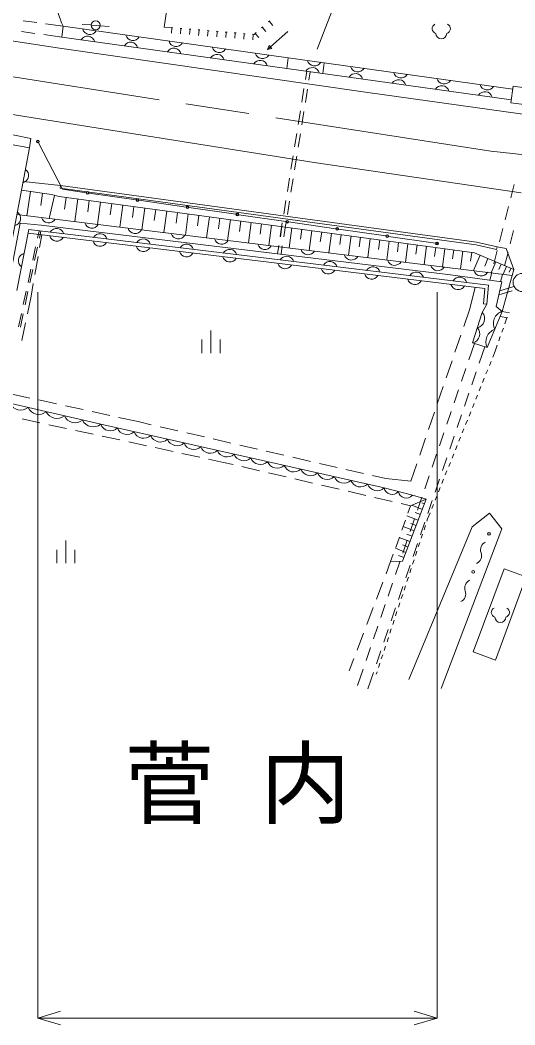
# Model space of a CAD drawing. Units: millimetres, scale not verified. Extents: x 40000 to 680000, y 20000 to 380000.
# Drawn here: x 445565 to 472821, y 239625 to 294986 of the extents above; entities that cross this region are included whole.
import ezdxf
from ezdxf.enums import TextEntityAlignment as Align

# ---------------------------------------------------------------- set-up
doc = ezdxf.new("R2010")
doc.units = ezdxf.units.MM
doc.header["$LTSCALE"] = 1000
doc.linetypes.add('CHAIN', pattern=[18.5, 12, -1.5, 3.5, -1.5])
for name, color, linetype, lineweight in [('M-BGD', 7, 'Continuous', 13), ('M-BMK', 2, 'CHAIN', 13), ('M-STR-HTXT', 7, 'Continuous', 13)]:
    doc.layers.add(name, color=color, linetype=linetype, lineweight=lineweight)
doc.layers.add('M-BMK-HTXT', color=7, linetype='Continuous')
doc.styles.add('ＭＳ ゴシック', font='')
doc.styles.get('ＭＳ ゴシック').set_extended_font_data('MS Gothic')

msp = doc.modelspace()

# ---------------------------------------------------------------- linework, layer by layer
at = {"layer": 'M-BGD'}
for p, q in [((454370, 300245), (453499, 294591)), ((447840, 294835), (447504, 295836)), ((446478, 294848), (445735, 294952)), ((447944, 294644), (446973, 294779)), ((447944, 294644), (447840, 294835)), ((447944, 294644), (447861, 294050)), ((447944, 294644), (460332, 292912)), ((449478, 294718), (448979, 294748)), ((449478, 294714), (449977, 294693)), ((449976, 294678), (450474, 294626)), ((453499, 294591), (453884, 294570)), ((453884, 294570), (453977, 294562)), ((453930, 294566), (453906, 294267)), ((454376, 294530), (454476, 294521)), ((454426, 294525), (454401, 294226)), ((458869, 294558), (458944, 294623)), ((458907, 294590), (459104, 294364)), ((459246, 294886), (459321, 294952)), ((459283, 294919), (459481, 294693)), ((446378, 294256), (445635, 294360)), ((447861, 294050), (446873, 294187)), ((460249, 292317), (447861, 294050)), ((454874, 294489), (454974, 294481)), ((454924, 294485), (454900, 294186)), ((455373, 294448), (455472, 294440)), ((455423, 294444), (455398, 294145)), ((455871, 294408), (455971, 294400)), ((455921, 294404), (455897, 294105)), ((456369, 294367), (456469, 294359)), ((456419, 294363), (456395, 294064)), ((456868, 294327), (456967, 294319)), ((456918, 294323), (456893, 294024)), ((457366, 294286), (457466, 294278)), ((457416, 294282), (457392, 293983)), ((457864, 294246), (457964, 294237)), ((457914, 294242), (457890, 293942)), ((458363, 294205), (458456, 294197)), ((458410, 294201), (458385, 293902)), ((458456, 294197), (458568, 294295)), ((458512, 294246), (458709, 294020)), ((460305, 294366), (459194, 293359)), ((459194, 293359), (459285, 293593)), ((459436, 293426), (459194, 293359)), ((459285, 293593), (459436, 293426)), ((460332, 292912), (460249, 292317)), ((460332, 292912), (472706, 291188)), ((472624, 290593), (460249, 292317)), ((462322, 292634), (462239, 292040)), ((461280, 291706), (461354, 292165)), ((461478, 291678), (461551, 292134)), ((461082, 290472), (461201, 291212)), ((472602, 290431), (472727, 291342)), ((472727, 291342), (474831, 291055)), ((461280, 290444), (461399, 291184)), ((474706, 290144), (472602, 290431)), ((460883, 289238), (461002, 289978)), ((461081, 289210), (461200, 289950)), ((446163, 288458), (443035, 289084)), ((446074, 287939), (442932, 288526)), ((446163, 288458), (446074, 287939)), ((460685, 288004), (460804, 288744)), ((460883, 287976), (461002, 288716)), ((445056, 282490), (446074, 287939)), ((447906, 285665), (446581, 288231)), ((460486, 286769), (460605, 287510)), ((460684, 286741), (460803, 287482)), ((460288, 285535), (460407, 286276)), ((460486, 285507), (460605, 286248)), ((447795, 285865), (445729, 286090)), ((447795, 285865), (447775, 285717)), ((470681, 282611), (447775, 285717)), ((470708, 282759), (447795, 285865)), ((449207, 285477), (447906, 285665)), ((472780, 285924), (472594, 285197)), ((445640, 285615), (447287, 285370)), ((446134, 285541), (445937, 284210)), ((446800, 285442), (446701, 284777)), ((447463, 285329), (447167, 284059)), ((447287, 285370), (447714, 285271)), ((470599, 282168), (447714, 285271)), ((448104, 285218), (448017, 284572)), ((448751, 285130), (448582, 283885)), ((451957, 285080), (449355, 285456)), ((449373, 285046), (449289, 284423)), ((449996, 284961), (449829, 283731)), ((450611, 284878), (450528, 284263)), ((451226, 284795), (451061, 283580)), ((451833, 284712), (451751, 284105)), ((454707, 284682), (452105, 285058)), ((452441, 284630), (452278, 283430)), ((457457, 284285), (454855, 284661)), ((460090, 284301), (460209, 285042)), ((460288, 284273), (460407, 285014)), ((472470, 284713), (472285, 283986)), ((445390, 284277), (472669, 280922)), ((453041, 284549), (452959, 283949)), ((453641, 284467), (453480, 283282)), ((454233, 284387), (454153, 283795)), ((454825, 284307), (454667, 283136)), ((455411, 284227), (455331, 283642)), ((455996, 284148), (455839, 282992)), ((456574, 284070), (456495, 283492)), ((460207, 283887), (457605, 284263)), ((445576, 283790), (444853, 280017)), ((446720, 283695), (445576, 283790)), ((469281, 280955), (446720, 283695)), ((457152, 283991), (456997, 282850)), ((457722, 283914), (457645, 283343)), ((458293, 283837), (458140, 282709)), ((458857, 283760), (458781, 283196)), ((459421, 283684), (459270, 282570)), ((459891, 283067), (460010, 283807)), ((459977, 283608), (459902, 283052)), ((460089, 283039), (460208, 283779)), ((462957, 283490), (460355, 283866)), ((460534, 283533), (460385, 282433)), ((461084, 283458), (461010, 282908)), ((465706, 283092), (463105, 283468)), ((472161, 283502), (471975, 282775)), ((446052, 283444), (445387, 280083)), ((446013, 283247), (458654, 281717)), ((458678, 281916), (446052, 283444)), ((446526, 282978), (446612, 283377)), ((446625, 282962), (446711, 283364)), ((446638, 282448), (446763, 283157)), ((461634, 283384), (461487, 282298)), ((462177, 283310), (462103, 282767)), ((462720, 283236), (462575, 282164)), ((463257, 283164), (463184, 282627)), ((463793, 283091), (463649, 282032)), ((464323, 283019), (464251, 282489)), ((464852, 282947), (464711, 281901)), ((468456, 282695), (465855, 283071)), ((472565, 282659), (472750, 283386)), ((446265, 281756), (446422, 282489)), ((446364, 281739), (446521, 282473)), ((459738, 282114), (459812, 282573)), ((459937, 282090), (460010, 282545)), ((465376, 282876), (465305, 282353)), ((465899, 282806), (465759, 281772)), ((466416, 282736), (466345, 282219)), ((466932, 282665), (466794, 281645)), ((467443, 282596), (467373, 282086)), ((467953, 282527), (467816, 281519)), ((468457, 282459), (468389, 281955)), ((468961, 282390), (468826, 281395)), ((471805, 282348), (470681, 282611)), ((471839, 282494), (470708, 282759)), ((471839, 282494), (471805, 282348)), ((472349, 282394), (471839, 282494)), ((472759, 281236), (472349, 282394)), ((446379, 280970), (446552, 281955)), ((471375, 280377), (458678, 281916)), ((469459, 282323), (469391, 281825)), ((469957, 282255), (469823, 281272)), ((470448, 282189), (470382, 281697)), ((470915, 282032), (470548, 281183)), ((472759, 281236), (470599, 282168)), ((471339, 281849), (471156, 281424)), ((471851, 282291), (471666, 281564)), ((472255, 281448), (472441, 282174)), ((446004, 280533), (446161, 281267)), ((446103, 280517), (446260, 281250)), ((458654, 281717), (471159, 280202)), ((471764, 281666), (471505, 281065)), ((472064, 281536), (471935, 281236)), ((472364, 281406), (472181, 280982)), ((472594, 281307), (472502, 281095)), ((472669, 280922), (472759, 281236)), ((472103, 280558), (469281, 280955)), ((471542, 281080), (471432, 280652)), ((472030, 280568), (472131, 280963)), ((472669, 280922), (472124, 278935)), ((446168, 279769), (446292, 280478)), ((470638, 280265), (470336, 279070)), ((471159, 280202), (471084, 279355)), ((471283, 279337), (471375, 280377)), ((471781, 279201), (472103, 280558)), ((472762, 280311), (471988, 280072)), ((445743, 279311), (445900, 280044)), ((445842, 279294), (445998, 280028)), ((445964, 278795), (446168, 279769)), ((472672, 280074), (471934, 279846)), ((470336, 279070), (470007, 278108)), ((471027, 278874), (471283, 279337)), ((471283, 279337), (471084, 279355)), ((471781, 279201), (472124, 278935)), ((445482, 278089), (445638, 278822)), ((445581, 278072), (445737, 278806)), ((470486, 277200), (471027, 278874)), ((472124, 278935), (471301, 276945)), ((472007, 278650), (472440, 278576)), ((472124, 278935), (472524, 278866)), ((472267, 278256), (472383, 278586)), ((445656, 277326), (445861, 278305)), ((472101, 277785), (472184, 278021)), ((455579, 277387), (455579, 276637)), ((456079, 277887), (456079, 276637)), ((456579, 277387), (456579, 276637)), ((469845, 277635), (469521, 276689)), ((471935, 277313), (472018, 277549)), ((470591, 277167), (470283, 276266)), ((471301, 276945), (470486, 277200)), ((471164, 276988), (470853, 276080)), ((471736, 276748), (471852, 277077)), ((471602, 276416), (471736, 276748)), ((469359, 276216), (469035, 275270)), ((470121, 275793), (469879, 275083)), ((471229, 275489), (471322, 275720)), ((471416, 275952), (471509, 276184)), ((470692, 275607), (470449, 274897)), ((471042, 275025), (471135, 275257)), ((468872, 274797), (468548, 273851)), ((469717, 274610), (469474, 273901)), ((470855, 274561), (470948, 274793)), ((444005, 274101), (450005, 272719)), ((446108, 274162), (445042, 274395)), ((447574, 273842), (446597, 274055)), ((470287, 274424), (470045, 273714)), ((470668, 274097), (470762, 274329)), ((449039, 273523), (448062, 273736)), ((470481, 273634), (470575, 273865)), ((445682, 273011), (446659, 272800)), ((450505, 273203), (449528, 273416)), ((452060, 272864), (450994, 273096)), ((468386, 273378), (468062, 272432)), ((469313, 273427), (469070, 272718)), ((469883, 273241), (469641, 272531)), ((470107, 272706), (470201, 272938)), ((470294, 273170), (470388, 273402)), ((447148, 272695), (448125, 272484)), ((448614, 272378), (449592, 272167)), ((450005, 272719), (465620, 269212)), ((452792, 272695), (452060, 272864)), ((454253, 272358), (453279, 272583)), ((469921, 272242), (470014, 272474)), ((450080, 272062), (451058, 271851)), ((455715, 272022), (454741, 272246)), ((457177, 271685), (456202, 271910)), ((467900, 271959), (467576, 271013)), ((468909, 272245), (468666, 271535)), ((469479, 272058), (469236, 271349)), ((469734, 271778), (469827, 272010)), ((451547, 271745), (452524, 271535)), ((453013, 271429), (453990, 271218)), ((458639, 271348), (457664, 271573)), ((469547, 271315), (469640, 271547)), ((454479, 271113), (455457, 270902)), ((455945, 270796), (456775, 270617)), ((460100, 271012), (459126, 271236)), ((461562, 270675), (460588, 270900)), ((468504, 271062), (468262, 270352)), ((469075, 270875), (468832, 270166)), ((469360, 270851), (469453, 271083)), ((456775, 270617), (457297, 270496)), ((457784, 270383), (458758, 270157)), ((463024, 270338), (462049, 270563)), ((464486, 270002), (463511, 270226)), ((467414, 270540), (467085, 269579)), ((469173, 270387), (469267, 270619)), ((459245, 270044), (460220, 269818)), ((460707, 269705), (461681, 269479)), ((465705, 269721), (464973, 269890)), ((467085, 269579), (465705, 269721)), ((468100, 269879), (467858, 269169)), ((468671, 269693), (468428, 268983)), ((468799, 269460), (468893, 269691)), ((468986, 269923), (469080, 270155)), ((462168, 269365), (463142, 269139)), ((465620, 269212), (467173, 268804)), ((468613, 268996), (468706, 269228)), ((463629, 269026), (464603, 268800)), ((465090, 268687), (466064, 268461)), ((466624, 265176), (467939, 268584)), ((467073, 268227), (467939, 268584)), ((467939, 268584), (467173, 268804)), ((467696, 268696), (467453, 267986)), ((468266, 268510), (468024, 267800)), ((468426, 268532), (468519, 268764)), ((466551, 268348), (467073, 268227)), ((467073, 268227), (466928, 267819)), ((467725, 268030), (467142, 268255)), ((467839, 268325), (467698, 268380)), ((468239, 268068), (468332, 268300)), ((466793, 267442), (466591, 266877)), ((467496, 267436), (466876, 267675)), ((467292, 267513), (467049, 266803)), ((467614, 267742), (467327, 267853)), ((467971, 267382), (468012, 267505)), ((468012, 267505), (468145, 267836)), ((470470, 267071), (471431, 267811)), ((471431, 267811), (472109, 266951)), ((467268, 266846), (466663, 267079)), ((466971, 258651), (470470, 267071)), ((467382, 267141), (467087, 267255)), ((467862, 267327), (467620, 266617)), ((467815, 266908), (467893, 267145)), ((472109, 266951), (468766, 258156)), ((448086, 266308), (448086, 265058)), ((466456, 266501), (466255, 265936)), ((467039, 266251), (466449, 266479)), ((466888, 266330), (466645, 265621)), ((467157, 266558), (466870, 266669)), ((467658, 266433), (467736, 266670)), ((447586, 265808), (447586, 265058)), ((448586, 265808), (448586, 265058)), ((466811, 265661), (466236, 265883)), ((466925, 265956), (466630, 266070)), ((467458, 266144), (467216, 265434)), ((467501, 265958), (467579, 266195)), ((466120, 265559), (465974, 265151)), ((466700, 265374), (466413, 265485)), ((467187, 265008), (467266, 265246)), ((467344, 265483), (467423, 265721)), ((465974, 265151), (465721, 264483)), ((465974, 265151), (466624, 265176)), ((466483, 265147), (466241, 264438)), ((467054, 264961), (466811, 264252)), ((467031, 264534), (467109, 264771)), ((472227, 264757), (470529, 260173)), ((472227, 264757), (473446, 264306)), ((466874, 264059), (466952, 264296)), ((473446, 264306), (471748, 259721)), ((465544, 264016), (465189, 263081)), ((466079, 263965), (465837, 263255)), ((466650, 263778), (466407, 263069)), ((466717, 263584), (466795, 263821)), ((466560, 263109), (466639, 263347)), ((465012, 262613), (464657, 261678)), ((465675, 262782), (465433, 262072)), ((466245, 262596), (466003, 261886)), ((466404, 262634), (466482, 262872)), ((466090, 261685), (466168, 261922)), ((466247, 262160), (466325, 262397)), ((465271, 261599), (465028, 260889)), ((465841, 261413), (465599, 260703)), ((465933, 261210), (466012, 261447)), ((464480, 261211), (464125, 260276)), ((465776, 260735), (465855, 260973)), ((464867, 260416), (464624, 259706)), ((465437, 260230), (465195, 259520)), ((465620, 260261), (465698, 260498)), ((463948, 259808), (463695, 259141)), ((465463, 259786), (465541, 260023)), ((470529, 260173), (471748, 259721)), ((464462, 259233), (464155, 258333)), ((465306, 259311), (465385, 259548)), ((465033, 259047), (464722, 258139)), ((465187, 258951), (465228, 259074))]:
    msp.add_line(p, q, dxfattribs=at)
for points in [[(380915, 300851), (385842, 300525), (395992, 299861), (404584, 299280), (413713, 298465), (419129, 297851), (426816, 296753), (438957, 294778), (447738, 293445), (464721, 290989), (476422, 289365), (492588, 287331), (500678, 286463), (508171, 285768), (516080, 285171), (521429, 284861), (533015, 284393), (546109, 284061), (552453, 283999), (564431, 284031), (567111, 284034)], [(473174, 285469), (461772, 287132), (446169, 289619), (433272, 291667), (426843, 292612), (423799, 292838), (420128, 292957), (395538, 293251), (390489, 293391), (386328, 293736), (380206, 294402)]]:
    msp.add_lwpolyline(points, dxfattribs=at)
for centre, radius in [((449728, 294703), 250), ((446547, 288297), 75), ((446547, 288297), 60), ((446547, 288297), 50), ((449281, 285467), 75), ((449281, 285467), 60), ((449281, 285467), 50), ((452031, 285069), 75), ((452031, 285069), 60), ((452031, 285069), 50), ((454781, 284672), 75), ((454781, 284672), 60), ((454781, 284672), 50), ((457531, 284274), 75), ((457531, 284274), 60), ((457531, 284274), 50), ((460281, 283877), 75), ((460281, 283877), 60), ((460281, 283877), 50), ((463031, 283479), 75), ((463031, 283479), 60), ((463031, 283479), 50), ((465781, 283081), 75), ((465781, 283081), 60), ((465781, 283081), 50), ((468531, 282684), 75), ((468531, 282684), 60), ((468531, 282684), 50), ((473224, 280530), 500), ((471394, 266687), 75), ((470521, 264586), 75)]:
    msp.add_circle(centre, radius, dxfattribs=at)
for centre, radius, start, end in [((468535, 294514), 268, 116.087, 255.3342), ((468999, 294514), 268, 284.6658, 63.913), ((449280, 293693), 406, 14.66, 149.4203), ((449406, 294597), 406, 194.66, 329.4203), ((451783, 294265), 406, 194.66, 329.4203), ((468767, 294254), 300, 180, 360), ((451657, 293361), 406, 14.66, 149.4203), ((454033, 293029), 406, 14.66, 149.4203), ((454160, 293932), 406, 194.66, 329.4203), ((456537, 293600), 406, 194.66, 329.4203), ((456410, 292696), 406, 14.66, 149.4203), ((458913, 293268), 406, 194.66, 329.4203), ((458787, 292364), 406, 14.66, 149.4203), ((461661, 291963), 406, 14.6881, 149.4484), ((461786, 292867), 406, 194.6881, 329.4484), ((464164, 292536), 406, 194.6881, 329.4484), ((464038, 291632), 406, 14.6881, 149.4484), ((466541, 292204), 406, 194.6881, 329.4484), ((468918, 291873), 406, 194.6881, 329.4484), ((466415, 291301), 406, 14.6881, 149.4484), ((468792, 290969), 406, 14.6881, 149.4484), ((471295, 291542), 406, 194.6881, 329.4484), ((471169, 290638), 406, 14.6881, 149.4484), ((445632, 286423), 406, 282.0402, 56.8004), ((445191, 284064), 406, 282.0402, 56.8004), ((447138, 284220), 406, 195.6077, 330.368), ((447581, 283102), 406, 15.717, 150.4773), ((449520, 283927), 406, 195.6077, 330.368), ((451902, 283634), 406, 195.6077, 330.368), ((447587, 283214), 406, 195.717, 330.4773), ((449964, 282813), 406, 15.717, 150.4773), ((452346, 282525), 406, 15.717, 150.4773), ((454284, 283341), 406, 195.6077, 330.368), ((456666, 283048), 406, 195.6077, 330.368), ((449970, 282926), 406, 195.717, 330.4773), ((452352, 282637), 406, 195.717, 330.4773), ((454729, 282236), 406, 15.717, 150.4773), ((457111, 281948), 406, 15.717, 150.4773), ((459049, 282755), 406, 195.6077, 330.368), ((461431, 282462), 406, 195.6077, 330.368), ((445873, 281733), 406, 101.4277, 236.1879), ((454735, 282349), 406, 195.717, 330.4773), ((457117, 282061), 406, 195.717, 330.4773), ((460242, 281569), 406, 15.7112, 150.4715), ((463813, 282169), 406, 195.6077, 330.368), ((460160, 281692), 406, 195.7112, 330.4715), ((462542, 281403), 406, 195.7112, 330.4715), ((462625, 281280), 406, 15.7112, 150.4715), ((465008, 280991), 406, 15.7112, 150.4715), ((466195, 281876), 406, 195.6077, 330.368), ((468577, 281583), 406, 195.6077, 330.368), ((464925, 281115), 406, 195.7112, 330.4715), ((467308, 280826), 406, 195.7112, 330.4715), ((467390, 280703), 406, 15.7112, 150.4715), ((469773, 280414), 406, 15.7112, 150.4715), ((470959, 281290), 406, 195.6077, 330.368), ((469690, 280537), 406, 195.7112, 330.4715), ((470642, 278536), 512, 282.8745, 41.2954), ((472338, 278264), 704, 107.6908, 207.3606), ((470372, 277699), 512, 282.8745, 41.2954), ((471927, 277269), 704, 107.6908, 207.3606), ((445595, 274147), 652, 205.0714, 308.9827), ((446595, 273916), 652, 205.0714, 308.9827), ((447595, 273686), 652, 205.0714, 308.9827), ((448595, 273455), 652, 205.0714, 308.9827), ((449595, 273225), 652, 205.0714, 308.9827), ((450534, 272926), 568, 201.3959, 313.2876), ((451453, 272720), 568, 201.3959, 313.2876), ((452371, 272513), 568, 201.3959, 313.2876), ((453290, 272307), 568, 201.3959, 313.2876), ((454208, 272101), 568, 201.3959, 313.2876), ((455127, 271894), 568, 201.3959, 313.2876), ((456045, 271688), 568, 201.3959, 313.2876), ((456964, 271482), 568, 201.3959, 313.2876), ((457882, 271276), 568, 201.3959, 313.2876), ((458801, 271069), 568, 201.3959, 313.2876), ((459720, 270863), 568, 201.3959, 313.2876), ((460638, 270657), 568, 201.3959, 313.2876), ((461557, 270450), 568, 201.3959, 313.2876), ((462475, 270244), 568, 201.3959, 313.2876), ((463394, 270038), 568, 201.3959, 313.2876), ((464312, 269831), 568, 201.3959, 313.2876), ((465231, 269625), 568, 201.3959, 313.2876), ((466059, 269300), 447, 191.4484, 319.1467), ((466835, 269097), 447, 191.4484, 319.1467), ((471397, 265799), 469, 114.6132, 200.2566), ((470517, 265474), 469, 294.6132, 20.2566), ((470524, 263698), 469, 114.6132, 200.2566), ((469644, 263373), 469, 294.6132, 20.2566), ((471789, 262352), 268, 116.087, 255.3342), ((472253, 262352), 268, 284.6658, 63.913), ((472021, 262093), 300, 180, 0)]:
    msp.add_arc(centre, radius, start, end, dxfattribs=at)
at = {"layer": 'M-BMK'}
msp.add_line((471501, 287761), (479878, 286886), dxfattribs=at)
msp.add_lwpolyline([(471501, 287761), (427232, 294638), (390749, 296557), (380566, 297679)], dxfattribs=at)
at = {"layer": 'M-STR-HTXT'}
for p, q in [((446547, 280000), (446547, 240000)), ((468531, 280000), (468531, 240000)), ((446547, 240000), (447797, 240375)), ((468531, 240000), (467281, 240375)), ((468531, 240000), (446547, 240000)), ((446547, 240000), (447797, 239625)), ((468531, 240000), (467281, 239625))]:
    msp.add_line(p, q, dxfattribs=at)
msp.add_lwpolyline([(461930, 293379), (480000, 340000), (500000, 340000)], dxfattribs=at)

# ---------------------------------------------------------------- texts
at = {"layer": 'M-BMK-HTXT', "style": 'ＭＳ ゴシック'}
msp.add_text('菅 内', height=3666, dxfattribs=at).set_placement((457539, 250000), align=Align.BOTTOM_CENTER)

doc.saveas('drawing.dxf')
